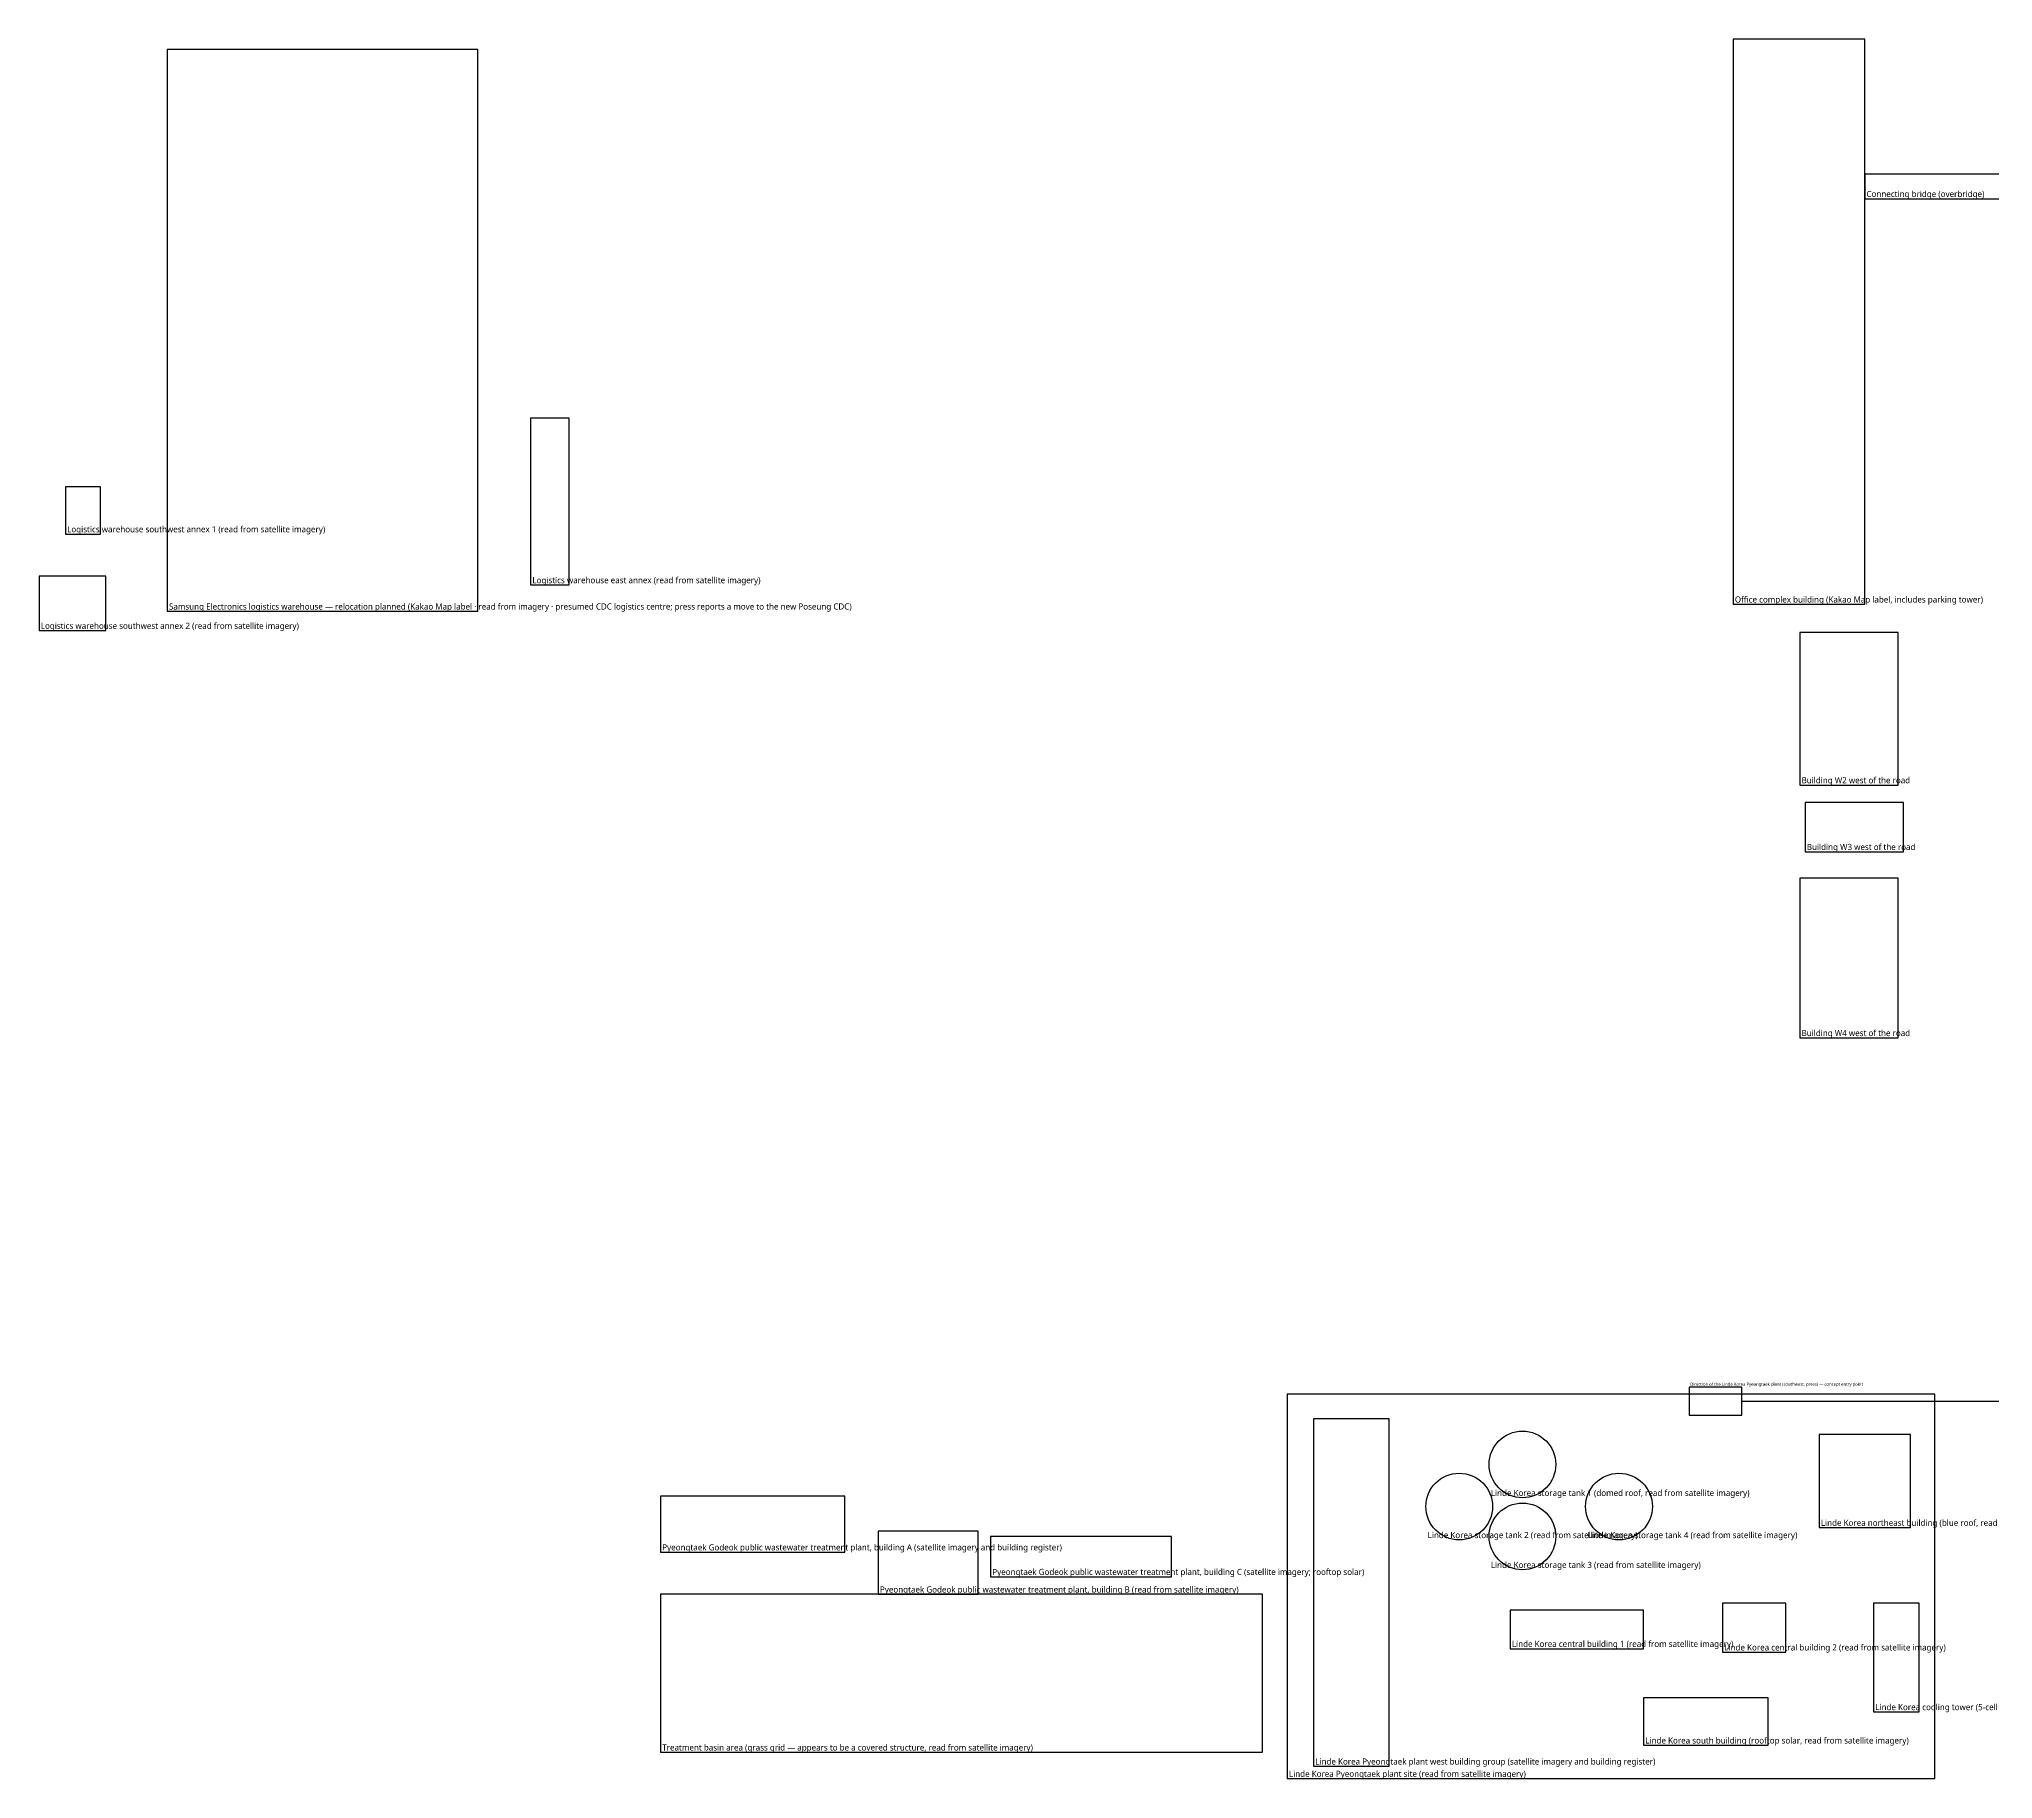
# Model space of a CAD drawing. Header units: metres. Extents: x -1640 to 1560, y -268 to 2338.
# Drawn here: x -1640 to -527, y 583 to 1574 of the extents above; entities that cross this region are included whole.
import ezdxf

# ---------------------------------------------------------------- set-up
doc = ezdxf.new("R2010")
doc.units = ezdxf.units.M
for name, color, linetype in [('AUX', 8, 'Continuous'), ('TEXT', 7, 'Continuous'), ('UTIL_FILL_EXCHANGE_POINT', 2, 'Continuous'), ('UTIL_GAS.BULK_CONCEPT', 2, 'Continuous'), ('UTIL_TEXT', 7, 'Continuous')]:
    doc.layers.add(name, color=color, linetype=linetype)
doc.styles.add('KO', font='malgun.ttf')

msp = doc.modelspace()

# ---------------------------------------------------------------- linework, layer by layer
at = {"layer": 'AUX'}
for points in [[(-675, 1252), (-600, 1252), (-600, 1574), (-675, 1574)], [(-1567, 1248), (-1390, 1248), (-1390, 1568), (-1567, 1568)], [(-600, 1483), (-481, 1483), (-481, 1497), (-600, 1497)], [(-1360, 1263), (-1338, 1263), (-1338, 1358), (-1360, 1358)], [(-1625, 1292), (-1605, 1292), (-1605, 1319), (-1625, 1319)], [(-1640, 1237), (-1602, 1237), (-1602, 1268), (-1640, 1268)], [(-637, 1149), (-581, 1149), (-581, 1236), (-637, 1236)], [(-634, 1111), (-578, 1111), (-578, 1139), (-634, 1139)], [(-637, 1005), (-581, 1005), (-581, 1096), (-637, 1096)], [(-929, 583), (-560, 583), (-560, 802), (-929, 802)], [(-914, 590), (-871, 590), (-871, 788), (-914, 788)], [(-626, 726), (-574, 726), (-574, 779), (-626, 779)], [(-1286, 712), (-1181, 712), (-1181, 744), (-1286, 744)], [(-1162, 688), (-1105, 688), (-1105, 724), (-1162, 724)], [(-1098, 698), (-995, 698), (-995, 721), (-1098, 721)], [(-1286, 598), (-943, 598), (-943, 688), (-1286, 688)], [(-802, 657), (-726, 657), (-726, 679), (-802, 679)], [(-681, 655), (-645, 655), (-645, 683), (-681, 683)], [(-595, 621), (-569, 621), (-569, 683), (-595, 683)], [(-726, 602), (-655, 602), (-655, 629), (-726, 629)]]:
    msp.add_lwpolyline(points, close=True, dxfattribs=at)
for centre in [(-795, 762), (-831, 738), (-740, 738), (-795, 721)]:
    msp.add_circle(centre, 19, dxfattribs=at)
at = {"layer": 'UTIL_FILL_EXCHANGE_POINT'}
msp.add_lwpolyline([(-700, 790), (-670, 790), (-670, 806), (-700, 806)], close=True, dxfattribs=at)
at = {"layer": 'UTIL_GAS.BULK_CONCEPT'}
msp.add_line((-670.5, 798), (-315.5, 798), dxfattribs=at)

# ---------------------------------------------------------------- texts
at = {"layer": 'TEXT', "style": 'KO'}
for s, p in [('Connecting bridge (overbridge)', (-599, 1484)), ('Logistics warehouse southwest annex 1 (read from satellite imagery)', (-1624, 1293)), ('Logistics warehouse east annex (read from satellite imagery)', (-1359, 1264)), ('Samsung Electronics logistics warehouse — relocation planned (Kakao Map label · read from imagery · presumed CDC logistics centre; press reports a move to the new Poseung CDC)', (-1566, 1249)), ('Office complex building (Kakao Map label, includes parking tower)', (-674, 1253)), ('Logistics warehouse southwest annex 2 (read from satellite imagery)', (-1639, 1238)), ('Building W2 west of the road', (-636, 1150)), ('Building W3 west of the road', (-633, 1112)), ('Building W4 west of the road', (-636, 1006)), ('Linde Korea storage tank 1 (domed roof, read from satellite imagery)', (-813, 744)), ('Linde Korea storage tank 2 (read from satellite imagery)', (-849, 720)), ('Linde Korea storage tank 4 (read from satellite imagery)', (-758, 720)), ('Linde Korea northeast building (blue roof, read from satellite imagery)', (-625, 727)), ('Pyeongtaek Godeok public wastewater treatment plant, building A (satellite imagery and building register)', (-1285, 713)), ('Pyeongtaek Godeok public wastewater treatment plant, building C (satellite imagery; rooftop solar)', (-1097, 699)), ('Linde Korea storage tank 3 (read from satellite imagery)', (-813, 703)), ('Pyeongtaek Godeok public wastewater treatment plant, building B (read from satellite imagery)', (-1161, 689)), ('Linde Korea central building 1 (read from satellite imagery)', (-801, 658)), ('Linde Korea central building 2 (read from satellite imagery)', (-680, 656)), ('Linde Korea cooling tower (5-cell fans, read from satellite imagery)', (-594, 622)), ('Treatment basin area (grass grid — appears to be a covered structure, read from satellite imagery)', (-1285, 599)), ('Linde Korea south building (rooftop solar, read from satellite imagery)', (-725, 603)), ('Linde Korea Pyeongtaek plant west building group (satellite imagery and building register)', (-913, 591)), ('Linde Korea Pyeongtaek plant site (read from satellite imagery)', (-928, 584))]:
    msp.add_text(s, height=3.5, dxfattribs=at).set_placement(p)
at = {"layer": 'UTIL_TEXT', "style": 'KO'}
msp.add_text('Direction of the Linde Korea Pyeongtaek plant (southwest, press) — concept entry point', height=1.8, dxfattribs=at).set_placement((-699.5, 806.8))

doc.saveas('drawing.dxf')
